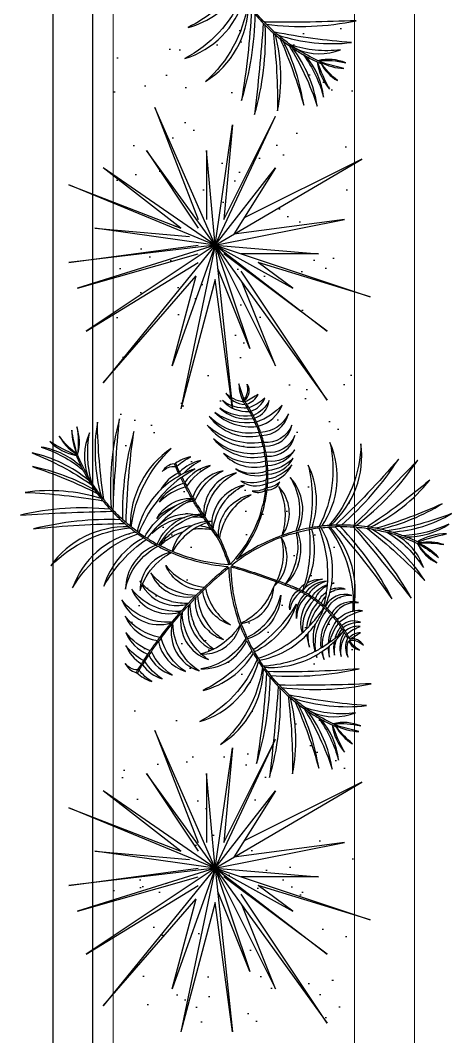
# Model space of a CAD drawing. Header units: millimetres. Extents: x 1227 to 9591, y 2506 to 9588.
# Drawn here: x 3469.6 to 3524.2, y 7274.9 to 7403.7 of the extents above; entities that cross this region are included whole.
import ezdxf

# ---------------------------------------------------------------- set-up
doc = ezdxf.new("R2010")
doc.units = ezdxf.units.MM
doc.layers.add('linee a vista', color=5, linetype='Continuous')
doc.layers.add('Plants', color=92, linetype='Continuous')
doc.layers.add('Pots', color=145, linetype='Continuous', lineweight=13)
doc.layers.add('Soil', color=7, linetype='Continuous', true_color=0xa1c4ab)

# ---------------------------------------------------------------- blocks, each defined once
blk = doc.blocks.new('17')
at = {"layer": 'Soil'}
h = blk.add_hatch(dxfattribs=at)
h.set_pattern_fill('AR-SAND', color=256, scale=1.2, angle=-90, style=0)
h.set_pattern_definition([(307.5, (3106.124, 13045.087), (58.7296, 1.92), [0, -46.3296, 0, -51.816, 0, -49.53]), (277.5, (3106.12, 13045.09), (86.019, -53.9428), [0, -24.9936, 0, -41.7576, 0, -16.002]), (237.5, (3106.124, 13082.577), (0.1725, -94.9191), [0, -15.24, 0, -54.864, 0, -71.628]), (227.5, (3106.12, 13082.58), (26.7515, -91.6268), [0, -7.62, 0, -35.9664, 0, -41.148])])
h.paths.add_polyline_path([(5118.12, 12885.09), (5118.12, 13045.09), (3106.12, 13045.09), (3106.12, 12885.09)])
at = {"layer": 'Plants'}
for p, q in [((3465.26, 12952.79), (3499.55, 13055.66)), ((3499.55, 13055.66), (3476.69, 12981.37)), ((3879.04, 12952.79), (3913.33, 13055.66)), ((3913.33, 13055.66), (3890.47, 12981.37)), ((3465.26, 12952.79), (3408.11, 13049.95)), ((3408.11, 13049.95), (3447.07, 12972.01)), ((3879.04, 12952.79), (3821.89, 13049.95)), ((3821.89, 13049.95), (3860.86, 12972.01)), ((3465.26, 12952.79), (3448.11, 13038.52)), ((3448.11, 13038.52), (3457.95, 12965.22)), ((3879.04, 12952.79), (3861.9, 13038.52)), ((3861.9, 13038.52), (3871.74, 12965.22)), ((3465.26, 12952.79), (3568.13, 13027.09)), ((3465.26, 12952.79), (3522.41, 13027.09)), ((3465.26, 12952.79), (3470.97, 13021.37)), ((3522.41, 13027.09), (3470.97, 12958.51)), ((3470.97, 13021.37), (3470.97, 12969.94)), ((3568.13, 13027.09), (3482.4, 12969.94)), ((3879.04, 12952.79), (3981.91, 13027.09)), ((3879.04, 12952.79), (3936.19, 13027.09)), ((3879.04, 12952.79), (3884.76, 13021.37)), ((3936.19, 13027.09), (3884.76, 12958.51)), ((3884.76, 13021.37), (3884.76, 12969.94)), ((3981.91, 13027.09), (3896.19, 12969.94)), ((3465.26, 12952.79), (3493.83, 13004.23)), ((3493.83, 13004.23), (3476.69, 12981.37)), ((3879.04, 12952.79), (3907.62, 13004.23)), ((3907.62, 13004.23), (3890.47, 12981.37)), ((3465.26, 12952.79), (3379.53, 12992.8)), ((3379.53, 12992.8), (3379.53, 12992.8)), ((3448.11, 12958.51), (3379.53, 12992.8)), ((3465.26, 12952.79), (3413.82, 12992.8)), ((3413.82, 12992.8), (3457.95, 12965.22)), ((3465.26, 12952.79), (3545.27, 12992.8)), ((3545.27, 12992.8), (3490.09, 12970.73)), ((3879.04, 12952.79), (3793.32, 12992.8)), ((3793.32, 12992.8), (3793.32, 12992.8)), ((3861.9, 12958.51), (3793.32, 12992.8)), ((3879.04, 12952.79), (3827.61, 12992.8)), ((3827.61, 12992.8), (3871.74, 12965.22)), ((3879.04, 12952.79), (3959.05, 12992.8)), ((3959.05, 12992.8), (3903.88, 12970.73)), ((3465.26, 12952.79), (3533.84, 12975.65)), ((3533.84, 12975.65), (3480.77, 12954.42)), ((3879.04, 12952.79), (3947.62, 12975.65)), ((3947.62, 12975.65), (3894.56, 12954.42)), ((3465.26, 12952.79), (3385.25, 12964.22)), ((3385.25, 12964.22), (3448.11, 12958.51)), ((3465.26, 12952.79), (3573.84, 12964.22)), ((3573.84, 12964.22), (3488.12, 12952.79)), ((3879.04, 12952.79), (3799.03, 12964.22)), ((3799.03, 12964.22), (3861.9, 12958.51)), ((3879.04, 12952.79), (3987.63, 12964.22)), ((3987.63, 12964.22), (3901.9, 12952.79)), ((3465.26, 12952.79), (3373.82, 12912.79)), ((3465.26, 12952.79), (3402.39, 12947.08)), ((3465.26, 12952.79), (3402.39, 12907.07)), ((3402.39, 12947.08), (3448.11, 12947.08)), ((3465.26, 12952.79), (3413.82, 12878.5)), ((3465.26, 12952.79), (3425.25, 12855.64)), ((3465.26, 12952.79), (3453.83, 12872.78)), ((3465.26, 12952.79), (3556.7, 12878.5)), ((3465.26, 12952.79), (3545.27, 12924.22)), ((3465.26, 12952.79), (3493.83, 12861.35)), ((3465.26, 12952.79), (3573.84, 12929.93)), ((3465.26, 12952.79), (3522.41, 12867.07)), ((3465.26, 12952.79), (3476.69, 12855.64)), ((3488.12, 12952.79), (3573.84, 12929.93)), ((3879.04, 12952.79), (3787.6, 12912.79)), ((3879.04, 12952.79), (3816.18, 12947.08)), ((3879.04, 12952.79), (3816.18, 12907.07)), ((3816.18, 12947.08), (3861.9, 12947.08)), ((3879.04, 12952.79), (3827.61, 12878.5)), ((3879.04, 12952.79), (3839.04, 12855.64)), ((3879.04, 12952.79), (3867.61, 12872.78)), ((3879.04, 12952.79), (3970.48, 12878.5)), ((3879.04, 12952.79), (3959.05, 12924.22)), ((3879.04, 12952.79), (3907.62, 12861.35)), ((3879.04, 12952.79), (3987.63, 12929.93)), ((3879.04, 12952.79), (3936.19, 12867.07)), ((3879.04, 12952.79), (3890.47, 12855.64)), ((3901.9, 12952.79), (3987.63, 12929.93)), ((3373.82, 12912.79), (3448.11, 12941.36)), ((3402.39, 12907.07), (3453.83, 12941.36)), ((3476.69, 12855.64), (3465.26, 12941.36)), ((3493.83, 12861.35), (3470.97, 12941.36)), ((3522.41, 12867.07), (3476.69, 12941.36)), ((3787.6, 12912.79), (3861.9, 12941.36)), ((3816.18, 12907.07), (3867.61, 12941.36)), ((3890.47, 12855.64), (3879.04, 12941.36)), ((3907.62, 12861.35), (3884.76, 12941.36)), ((3936.19, 12867.07), (3890.47, 12941.36)), ((3453.83, 12872.78), (3459.54, 12935.65)), ((3545.27, 12924.22), (3485.5, 12940.15)), ((3556.7, 12878.5), (3485.5, 12940.15)), ((3867.61, 12872.78), (3873.33, 12935.65)), ((3959.05, 12924.22), (3899.29, 12940.15)), ((3970.48, 12878.5), (3899.29, 12940.15)), ((3453.83, 12929.93), (3413.82, 12878.5)), ((3425.25, 12855.64), (3453.83, 12929.93)), ((3867.61, 12929.93), (3827.61, 12878.5)), ((3839.04, 12855.64), (3867.61, 12929.93))]:
    blk.add_line(p, q, dxfattribs=at)
for points in [[(3722.72, 12971.31, 0.008761), (3726.5, 12972.98, -0.228296), (3746.56, 12943.32, 0.30667), (3727.86, 12973.62, 0.016073), (3734.59, 12977.13, -0.111271), (3760.99, 12944.69, 0.196953), (3736.3, 12978.1, 0.010075), (3740.36, 12980.58, -0.174181), (3781.64, 12942.5, 0.2582), (3741.89, 12981.58, 0.009787), (3745.7, 12984.2, -0.175168), (3796.91, 12956.27, 0.249628), (3746.57, 12984.83, 0.007062), (3749.23, 12986.84, -0.026555), (3809.57, 12980.13, 0.070199), (3752.25, 12989.27, 0.016905), (3758.22, 12994.58, -0.011876), (3818.82, 12988.75, 0.083846), (3759.51, 12995.83, 0.015718), (3764.64, 13001.19, -0.031946), (3816.32, 13004.09, 0.11194), (3765.9, 13002.62, 0.008888), (3768.6, 13005.84, -0.036883), (3812.55, 13021.42, 0.081452), (3770.27, 13007.95, 0.009879), (3773.05, 13011.7, -0.057239), (3813.23, 13030.46, 0.118477), (3774.85, 13014.31, 0.017265), (3779.16, 13021.24, -0.090095), (3807.36, 13034.63, 0.156383), (3780.01, 13022.74, 0.018041), (3783.88, 13030.33, 0.144632), (3801.95, 13038.64, -0.03724), (3783.95, 13030.49, 0.005673), (3785.05, 13032.94, 0.137026), (3796.34, 13043.83, -0.07322), (3783.96, 13032.38, 0.11371), (3788.28, 13048.14, -0.016598), (3784.6, 13034.44, -0.007537), (3783.17, 13031.21, -0.091874), (3784.57, 13049.28, 0.164846), (3783.08, 13031.01, -0.034164), (3775.4, 13016.99, 0.198599), (3775.85, 13045.83, -0.116154), (3772.55, 13012.74, -0.022934), (3765.98, 13004.25, 0.108995), (3771.02, 13053.14, -0.031808), (3764.07, 13002.07, -0.015992), (3758.91, 12996.65, 0.083632), (3756.53, 13056.19, -0.011872), (3757.54, 12995.33, -0.018411), (3751.09, 12989.62, 0.071243), (3746.56, 13048.34, -0.026608), (3748.48, 12987.53, -0.007675), (3745.6, 12985.38, 0.145995), (3737.58, 13019.67, 0.012828), (3739.06, 13020.27, -0.011311), (3737.45, 13019.9, 0.016484), (3735.3, 13023.34, 0.048154), (3740.51, 13025.04, -0.044838), (3734.87, 13023.98, 0.018482), (3732.15, 13027.63, 0.057754), (3738.8, 13028.52, -0.061447), (3731.44, 13028.49, 0.017061), (3728.65, 13031.63, 0.101227), (3737.53, 13031.97, -0.102531), (3727.11, 13033.19, 0.029389), (3721.64, 13037.92, -0.003222), (3722.43, 13038.4, 0.225947), (3738.37, 13036.33, -0.181854), (3724.26, 13039.46, -0.008531), (3726.41, 13040.61, 0.247708), (3738.78, 13040.87, -0.143025), (3727.97, 13041.25, 0.219665), (3734.21, 13048.49, -0.099835), (3727.6, 13041.71, -0.21884), (3730.82, 13051.06, 0.315728), (3726.88, 13041.98, -0.001312), (3722.6, 13049.11, 0.181035), (3726, 13041.55, 0.00655), (3723.46, 13040.17, -0.089212), (3718.45, 13049.05, 0.223385), (3721.6, 13039.08, 0.00969), (3719.23, 13037.58, -0.181136), (3715.68, 13049.06, 0.289028), (3717.9, 13036.68, 0.007628), (3715.71, 13035.08, -0.125725), (3708.08, 13050.43, 0.079591), (3708.25, 13044.21, 0.023263), (3702.61, 13045.21, -0.036773), (3702.61, 13047.83, 0.041452), (3702.13, 13045.27, 0.223184), (3652.4, 13028.86, -0.007675), (3652.2, 13032.44, -0.026608), (3700.02, 13070.05, 0.071243), (3652.12, 13035.78, -0.018411), (3652.35, 13044.4, -0.011872), (3699.63, 13082.73, 0.083632), (3652.48, 13046.29, -0.015992), (3653.32, 13053.73, -0.031808), (3687.99, 13091.87, 0.108995), (3653.77, 13056.6, -0.022934), (3656.05, 13067.09, -0.116154), (3679.28, 13090.87, 0.198599), (3657.47, 13072, -0.034164), (3663.28, 13086.9, 0.164846), (3676.32, 13099.77, -0.091874), (3663.37, 13087.09, -0.005552), (3664.51, 13089.43, -0.016458), (3672.57, 13100.96, 0.11371), (3663.28, 13087.52, -0.07322), (3664.1, 13104.36, 0.137372), (3663.01, 13088.67, 0.003388), (3662.32, 13087.23, -0.03724), (3657, 13106.26, 0.144632), (3662.25, 13087.07, 0.018041), (3658.91, 13079.23, 0.156383), (3650.45, 13107.82, -0.090095), (3658.31, 13077.61, 0.017265), (3655.77, 13069.86, 0.118477), (3643.48, 13109.65, -0.057239), (3654.93, 13066.8, 0.009879), (3653.84, 13062.26, 0.081452), (3636.99, 13103.31, -0.036883), (3653.29, 13059.62, 0.008888), (3652.56, 13055.49, 0.11194), (3621.29, 13095.07, -0.031946), (3652.28, 13053.6, 0.015718), (3651.47, 13046.22, 0.083846), (3607.93, 13087.13, -0.011876), (3651.34, 13044.44, 0.016905), (3651.11, 13036.45, 0.070199), (3607.27, 13074.5, -0.026555), (3651.19, 13032.58, 0.007062), (3651.36, 13029.25, 0.249628), (3597.12, 13049.47, -0.175168), (3651.43, 13028.17, 0.009787), (3651.87, 13023.57, 0.2582), (3596.39, 13028.91, -0.174181), (3652.09, 13021.76, 0.010075), (3652.8, 13017.05, 0.196953), (3611.34, 13014.5, -0.111271), (3653.15, 13015.12, 0.016073), (3654.79, 13007.71, 0.30667), (3619.56, 13002.57, -0.228296), (3655.17, 13006.26, 0.008761), (3656.32, 13002.28, 0.022939)], [(3294.22, 12967.18, -0.111271), (3320.61, 12934.75, 0.196953), (3295.93, 12968.16, 0.010075)], [(3299.99, 12970.64, -0.174181), (3341.26, 12932.56, 0.2582), (3301.52, 12971.64, 0.009787)], [(3305.32, 12974.26, -0.175168), (3356.54, 12946.32, 0.249628), (3306.19, 12974.89, 0.007062)], [(3308.86, 12976.9, -0.026555), (3369.2, 12970.19, 0.070199), (3311.88, 12979.33, 0.016905), (3317.85, 12984.64, -0.011876), (3378.45, 12978.81, 0.083846), (3319.13, 12985.88, 0.015718), (3324.27, 12991.25, -0.031946), (3375.95, 12994.15, 0.11194), (3325.53, 12992.68, 0.008888), (3328.23, 12995.89, -0.036883), (3372.17, 13011.48, 0.081452), (3329.9, 12998.01, 0.009879), (3332.68, 13001.76, -0.057239), (3372.86, 13020.52, 0.118477), (3334.48, 13004.37, 0.017265), (3338.79, 13011.3, -0.090095), (3366.99, 13024.69, 0.156383), (3339.63, 13012.8, 0.018041), (3343.5, 13020.39, 0.144632), (3361.58, 13028.7, -0.03724), (3343.58, 13020.55, 0.005673), (3344.68, 13023, 0.137026), (3355.96, 13033.89, -0.07322), (3343.58, 13022.44, 0.11371), (3347.91, 13038.2, -0.016598), (3344.22, 13024.5, -0.007537), (3342.8, 13021.27, -0.091874), (3344.19, 13039.34, 0.164846), (3342.71, 13021.07, -0.034164), (3335.03, 13007.05, 0.198599), (3335.47, 13035.89, -0.116154), (3332.18, 13002.8, -0.022934), (3325.6, 12994.31, 0.108995), (3330.64, 13043.2, -0.031808), (3323.7, 12992.13, -0.015992), (3318.53, 12986.71, 0.083632), (3316.15, 13046.25, -0.011872), (3317.17, 12985.39, -0.018411), (3310.71, 12979.67, 0.071243)], [(3663.01, 13088.67, 0.010189), (3663.28, 13087.52, -0.07322)], [(3662.32, 13087.23, 0.000378), (3662.25, 13087.07, 0.34205)], [(3663.37, 13087.09, 0.000462), (3663.28, 13086.9, -0.017284)], [(3658.91, 13079.23, 0.003648), (3658.31, 13077.61, 0.34205)], [(3655.77, 13069.86, 0.006714), (3654.93, 13066.8, 0.34205)], [(3657.47, 13072, 0.010919), (3656.05, 13067.09, -0.017284)], [(3653.84, 13062.26, 0.005709), (3653.29, 13059.62, 0.34205)], [(3652.56, 13055.49, 0.004036), (3652.28, 13053.6, 0.34205)], [(3653.77, 13056.6, 0.006188), (3653.32, 13053.73, -0.017284)], [(3651.47, 13046.22, 0.003791), (3651.34, 13044.44, 0.34205)], [(3652.48, 13046.29, 0.004048), (3652.35, 13044.4, -0.017284)], [(3702.7, 13044.32, 0.001867), (3702.06, 13044.32, 0.175567)], [(3702.13, 13045.27, -0.001977), (3702.61, 13045.21, 0.0174)], [(3708.25, 13044.21, -0.001729), (3708.67, 13044.12, 0.001174), (3708.27, 13044.14, 0.175567)], [(3651.11, 13036.45, 0.008209), (3651.19, 13032.58, 0.34205)], [(3652.12, 13035.78, 0.007125), (3652.2, 13032.44, -0.017284)], [(3719.97, 13036.86, 0.005519), (3718.66, 13035.98)], [(3721.64, 13037.92, 0.002558), (3721.14, 13038.3, -0.001751), (3721.55, 13037.87)], [(3724.26, 13039.46, 0.007421), (3722.43, 13038.4)], [(3651.36, 13029.25, 0.002276), (3651.43, 13028.17, 0.34205)], [(3652.4, 13028.86, 0.001743), (3652.46, 13028.04, -0.017284)], [(3711.92, 13030.74, 0.006328), (3710.57, 13029.53)], [(3716.65, 13034.56, 0.0086), (3714.7, 13033.06)], [(3725.03, 13033.97, -0.007156), (3726.59, 13032.07)], [(3728.65, 13031.63, 0.00889), (3727.11, 13033.19, -0.001751)], [(3728.99, 13028.89, -0.004325), (3729.84, 13027.68)], [(3732.15, 13027.63, 0.004534), (3731.44, 13028.49, -0.001751)], [(3783.08, 13031.01, 0.000462), (3783.17, 13031.21, 0.296259)], [(3783.95, 13030.49, -0.000378), (3783.88, 13030.33, 0.086941)], [(3783.96, 13032.38, 0.002523), (3784.6, 13034.44, -0.11371)], [(3785.05, 13032.94, -0.010528), (3783.96, 13032.38, 0.07322)], [(3342.71, 13021.07, 0.000462), (3342.8, 13021.27, 0.296259)], [(3343.58, 13022.44, 0.002523), (3344.22, 13024.5, -0.11371)], [(3344.68, 13023, -0.010528), (3343.58, 13022.44, 0.07322)], [(3651.87, 13023.57, 0.003859), (3652.09, 13021.76, 0.34205)], [(3652.94, 13023.11, 0.003104), (3653.12, 13021.67, -0.017284)], [(3691.3, 13027.19, 0.002128), (3690.6, 13027.25, 0.15929)], [(3698.04, 13026.3, 0.007874), (3695.46, 13026.71, 0.15929)], [(3703.94, 13022.51, 0.007554), (3702.6, 13020.82)], [(3706.16, 13025.07, 0.002294), (3705.72, 13024.58, 0.007554)], [(3707.7, 13026.72, 0.007913), (3706.16, 13025.07, 0.002294)], [(3710.2, 13023.22, 0.019311), (3706.16, 13025.07, 0.255482)], [(3716.99, 13019.17, 0.034379), (3710.2, 13023.22, 0.010152), (3706.98, 13024.22, -0.043508)], [(3732.36, 13023.84, -0.003128), (3732.92, 13022.92)], [(3735.3, 13023.34, 0.003123), (3734.87, 13023.98, -0.001751)], [(3780.01, 13022.74, -0.003648), (3779.16, 13021.24, 0.086941)], [(3343.58, 13020.55, -0.000378), (3343.5, 13020.39, 0.086941)], [(3652.8, 13017.05, 0.004157), (3653.15, 13015.12, 0.34205)], [(3653.88, 13016.74, 0.003647), (3654.18, 13015.06, -0.017284)], [(3654.18, 13015.06, -0.096704), (3690.51, 13012.1, 0.065237), (3693.8, 13008.52, 0.000419), (3693.75, 13008.41), (3693.74, 13008.38, 0.001663), (3692.59, 13005.55, 0.085344)], [(3677.38, 13007.89, 0.174599), (3655.86, 13007.59, -0.016348), (3654.18, 13015.06, -0.096704)], [(3739.63, 12981.32, 0.115228), (3719.91, 13013.54, -0.165702), (3702.6, 13020.82, 0.010075), (3700.88, 13018.51, 0.223516), (3722.23, 13010.71, -0.274752), (3722.37, 13010.55, -0.277747), (3699.5, 13016.5, 0.010686), (3697.87, 13013.92, 0.235094), (3713.26, 13006.77, -0.227839), (3696.92, 13012.3, 0.007496), (3695.89, 13010.42), (3695.85, 13010.35, 0.002637), (3695.51, 13009.68, 0.198541), (3707.41, 13002.26, -0.273693), (3694.55, 13007.7, 0.001461), (3693.54, 13005.22, -0.133271)], [(3700.88, 13018.51, 0.008533), (3699.5, 13016.5)], [(3718.23, 13015.19, -0.007097), (3719.91, 13013.54)], [(3723.91, 13013.53, 0.006456), (3722.82, 13014.54, 0.010152)], [(3734.89, 13019.46, -0.00192), (3735.2, 13018.88)], [(3737.58, 13019.67, 0.001072), (3737.45, 13019.9, -0.001751)], [(3772.55, 13012.74, 0.010919), (3775.4, 13016.99, 0.296259)], [(3339.63, 13012.8, -0.003648), (3338.79, 13011.3, 0.086941)], [(3654.79, 13007.71, 0.003177), (3655.17, 13006.26, 0.34205)], [(3677.38, 13007.89, -0.126631), (3690.6, 12999.16, 0.13356), (3670.5, 13007.24, 0.223815)], [(3689.48, 13013.74, -0.018916), (3693.21, 13011.93, 0.004427)], [(3694.19, 13010.99, 0.010093), (3690.51, 13012.1, 0.111381)], [(3694.78, 13010.47, 0.007542), (3693.8, 13008.52)], [(3695.51, 13009.68, 0.006612), (3694.67, 13007.99, 0.000167), (3694.55, 13007.7)], [(3695.01, 13010.91, -0.004103), (3695.78, 13010.45, 0.002389), (3694.92, 13010.75, 0.111381)], [(3697.87, 13013.92, 0.006543), (3696.92, 13012.3)], [(3770.27, 13007.95, -0.005709), (3768.6, 13005.84, 0.086941)], [(3774.85, 13014.31, -0.006714), (3773.05, 13011.7, 0.086941)], [(3332.18, 13002.8, 0.010919), (3335.03, 13007.05, 0.296259)], [(3334.48, 13004.37, -0.006714), (3332.68, 13001.76, 0.086941)], [(3638.86, 12985.15, 0.032904), (3627.71, 12987.17, 0.317856), (3622.51, 12995.67, -0.182485), (3626.32, 12987.31, 0.008732), (3623.31, 12987.55, 0.237757), (3611.18, 13003.52, -0.181755), (3620.71, 12987.67, 0.009722), (3617.36, 12987.71, 0.260759), (3606.73, 13004.58, -0.17378), (3615.02, 12987.66, 0.010192), (3611.52, 12987.47, 0.252617), (3601.18, 13005.63, -0.260535), (3608.71, 12987.21, 0.009886), (3605.33, 12986.78, 0.378858), (3591.65, 13005.57, -0.346761), (3602.81, 12986.37, 0.012354), (3598.64, 12985.51, 0.373521), (3584.8, 13003.67, -0.326048), (3596.27, 12984.93, 0.014119), (3591.59, 12983.57, 0.339397), (3577.34, 13001.36, -0.281611), (3589.57, 12982.89, 0.012773), (3585.45, 12981.33, 0.238874), (3571.46, 12997.19, -0.126845), (3582.7, 12980.15, 0.008463), (3580.06, 12978.91, 0.290901), (3568.46, 12988.5, -0.182356), (3578.36, 12978.06, 0.009727), (3575.41, 12976.46, 0.225145), (3566.86, 12985.63, -0.089929), (3573.21, 12975.16, 0.008098), (3570.85, 12973.67, 0.181535), (3564.38, 12981.35, -0.001325), (3569.35, 12972.67, 0.002449), (3568.66, 12972.19, 0.34205)], [(3652.77, 13000.11, 0.294809), (3625.6, 12994.87, -0.150745), (3650.79, 12998.69, 0.100395)], [(3655.86, 13007.59, 0.002616), (3656.18, 13006.41, -0.017284)], [(3657.23, 13002.76, -0.008097), (3656.18, 13006.41, -0.087635), (3670.5, 13007.24)], [(3656.32, 13002.28, 0.011195), (3657.99, 12997.26, 0.34205)], [(3657.23, 13002.76, 0.01382), (3659.29, 12996.63, -0.017284)], [(3693.54, 13005.22, 0.003303), (3691.31, 12999.6), (3691.25, 12999.44, 0.003031), (3689.28, 12994.25)], [(3692.59, 13005.55, 0.003276), (3690.37, 12999.96), (3690.31, 12999.8, 0.000136), (3690.22, 12999.57)], [(3713.02, 12991.61, -0.180095), (3726.76, 12974.22, 0.017102), (3733.88, 12977.89, 0.111381), (3703.62, 13006.8, -0.201249), (3735.37, 12978.73, 0.010644), (3739.63, 12981.32, 0.115228)], [(3764.07, 13002.07, 0.006188), (3765.98, 13004.25, 0.296259)], [(3765.9, 13002.62, -0.004036), (3764.64, 13001.19, 0.086941)], [(3323.7, 12992.13, 0.006188), (3325.6, 12994.31, 0.296259)], [(3329.9, 12998.01, -0.005709), (3328.23, 12995.89, 0.086941)], [(3658.1, 12996.93, 0.07228), (3674.1, 12966.96, 0.116598), (3638.86, 12985.15, 0.34205)], [(3650.79, 12998.69, -0.043602), (3658.1, 12996.93)], [(3657.99, 12997.26, 0.058472), (3652.77, 13000.11, -0.195633)], [(3657.99, 12997.26, 0.000734), (3658.1, 12996.93, 0.34205)], [(3659.3, 12996.59, -0.198813), (3691.97, 12991.55, 0.3682), (3659.29, 12996.63, 0.3682)], [(3659.29, 12996.63, 0.000079), (3659.3, 12996.59, -0.017284)], [(3659.3, 12996.59, 0.081515), (3677.98, 12963.58, -0.017284), (3687.99, 12993.69)], [(3717.31, 12985.53, 0.137722), (3697.72, 12996.2, -0.127824), (3713.02, 12991.61)], [(3757.54, 12995.33, 0.004048), (3758.91, 12996.65, 0.296259)], [(3759.51, 12995.83, -0.003791), (3758.22, 12994.58, 0.086941)], [(3325.53, 12992.68, -0.004036), (3324.27, 12991.25, 0.086941)], [(3611.52, 12987.47, 0.008187), (3608.71, 12987.21, 0.34205)], [(3617.36, 12987.71, 0.006784), (3615.02, 12987.66, 0.34205)], [(3623.31, 12987.55, 0.007551), (3620.71, 12987.67, 0.34205)], [(3688.9, 12993.25, 0.017381), (3678.87, 12963.03, 0.096116), (3722.51, 12972.31, 0.296259)], [(3716.51, 12969.96, 0.361519), (3692.1, 12991.6), (3692.3, 12991.38, -0.193822), (3716.44, 12969.94)], [(3748.48, 12987.53, 0.007125), (3751.09, 12989.62, 0.296259)], [(3752.25, 12989.27, -0.008209), (3749.23, 12986.84, 0.086941)], [(3317.17, 12985.39, 0.004048), (3318.53, 12986.71, 0.296259)], [(3319.13, 12985.88, -0.003791), (3317.85, 12984.64, 0.086941)], [(3568.34, 12972.09, 0.196497), (3557.51, 12974.04, -0.339351), (3568.63, 12972.22, -0.001093), (3568.66, 12972.19), (3557.32, 12968.49, 0.109533), (3569.31, 12971.41, -0.000646), (3569.49, 12971.54, -0.146881), (3563.53, 12959.74, 0.249702), (3571, 12972.56, -0.008474), (3573.43, 12974.12, -0.182999), (3568.48, 12957.53, 0.227209), (3575.61, 12975.4, -0.010091), (3578.62, 12977.06, -0.182927), (3573.5, 12955.87, 0.229826), (3580.29, 12977.9, -0.008605), (3582.94, 12979.16, -0.199295), (3576.35, 12952.54, 0.221467), (3585.64, 12980.32, -0.01266), (3589.66, 12981.85, -0.241086), (3578.97, 12948.74, 0.288134), (3591.7, 12982.54, -0.014047), (3596.29, 12983.89, -0.231299), (3584.77, 12947.48, 0.289254), (3598.7, 12984.49, -0.012414), (3602.84, 12985.35, -0.248707), (3593.79, 12951.65, 0.280333), (3605.38, 12985.77, -0.010048), (3608.78, 12986.21, -0.231558), (3603.57, 12958.17, 0.285972), (3611.67, 12986.47, -0.010639), (3615.29, 12986.66, -0.236286), (3613.79, 12966.42, 0.228942), (3617.53, 12986.71, -0.010354), (3621.05, 12986.65, -0.199826), (3621.88, 12969.87, 0.275871), (3623.65, 12986.52, -0.008857), (3626.66, 12986.27, -0.154321), (3628.6, 12977.3, 0.258261), (3628.04, 12986.11, -0.030774), (3638.35, 12984.24, 0.073569)], [(3585.45, 12981.33, 0.008676), (3582.7, 12980.15, 0.34205)], [(3591.59, 12983.57, 0.006196), (3589.57, 12982.89, 0.34205)], [(3591.7, 12982.54, 0.006309), (3589.66, 12981.85, 0.358744)], [(3598.64, 12985.51, 0.00709), (3596.27, 12984.93, 0.34205)], [(3598.7, 12984.49, 0.007289), (3596.29, 12983.89, 0.358744)], [(3605.33, 12986.78, 0.007389), (3602.81, 12986.37, 0.34205)], [(3605.38, 12985.77, 0.007547), (3602.84, 12985.35, 0.358744)], [(3611.67, 12986.47, 0.008521), (3608.78, 12986.21, 0.358744)], [(3617.53, 12986.71, 0.006573), (3615.29, 12986.66, 0.358744)], [(3623.65, 12986.52, 0.007642), (3621.05, 12986.65, 0.358744)], [(3627.71, 12987.17, 0.004064), (3626.32, 12987.31, 0.34205)], [(3628.04, 12986.11, 0.004076), (3626.66, 12986.27, 0.358744)], [(3649.21, 12948.1, 0.01255), (3660.27, 12955.88), (3660.37, 12955.94, -0.023023), (3677.26, 12962.72, 0.13279), (3638.35, 12984.24, 0.358744)], [(3725.75, 12973.75, 0.088511), (3717.31, 12985.53, -0.078713)], [(3739.63, 12981.32, 0.003104), (3740.85, 12982.1, 0.296259)], [(3741.89, 12981.58, -0.003859), (3740.36, 12980.58, 0.086941)], [(3744.94, 12984.9, 0.001743), (3745.6, 12985.38, 0.296259)], [(3746.57, 12984.83, -0.002276), (3745.7, 12984.2, 0.086941)], [(3575.41, 12976.46, 0.007423), (3573.21, 12975.16, 0.34205)], [(3575.61, 12975.4, 0.007412), (3573.43, 12974.12, 0.358744)], [(3580.06, 12978.91, 0.005521), (3578.36, 12978.06, 0.34205)], [(3580.29, 12977.9, 0.005504), (3578.62, 12977.06, 0.358744)], [(3585.64, 12980.32, 0.008601), (3582.94, 12979.16, 0.358744)], [(3633.77, 12971.78, -0.036015), (3630.99, 12976.52, 0.068238), (3633.37, 12969.64, 0.047136)], [(3725.75, 12973.75, 0.002388), (3726.76, 12974.22, 0.296259)], [(3733.88, 12977.89, 0.003647), (3735.37, 12978.73, 0.296259)], [(3736.3, 12978.1, -0.004157), (3734.59, 12977.13, 0.086941)], [(3569.31, 12971.41, 0.027335), (3568.66, 12972.19, -0.217634)], [(3570.85, 12973.67, 0.00522), (3569.35, 12972.67, 0.34205)], [(3571, 12972.56, 0.005357), (3569.49, 12971.54, 0.358744)], [(3632.83, 12961.12, -0.091), (3624.61, 12972.18, 0.163378), (3633.1, 12957.39, 0.047115)], [(3659.11, 12955.02, -0.301093), (3633.37, 12969.64, 0.247818)], [(3633.77, 12971.78, 0.209929), (3659.86, 12955.58, 0.247818)], [(3722.72, 12971.31, -0.094945), (3679.24, 12962.03, 0.041167), (3709.93, 12930.08, 0.086941)], [(3708.45, 12928.68, -0.239912), (3693.7, 12897.33, 0.377655), (3709.07, 12929.25, 0.00101), (3709.2, 12929.38, 0.007709), (3715.54, 12923.95, -0.252386), (3700.89, 12890.8, 0.386946), (3716.01, 12923.56, 0.011413), (3725.71, 12915.92, -0.181744), (3711.65, 12893.02, 0.267567), (3727.8, 12914.36, 0.007749), (3734.63, 12909.49, -0.133418), (3722.59, 12893.5, 0.197101), (3736.92, 12907.93, 0.004676), (3741.14, 12905.14, -0.102074), (3731.11, 12893.41, 0.152625), (3743.31, 12903.74, 0.004284), (3747.25, 12901.29, -0.251353), (3742.96, 12893.03, 0.229983), (3749.06, 12900.19, -0.014727), (3749.18, 12900.71, 0.108264), (3755, 12910.6, -0.073333), (3747.63, 12902.24, -0.003954), (3744.01, 12904.49, 0.152286), (3753.25, 12917.5, -0.108204), (3741.63, 12906.02, -0.004457), (3737.62, 12908.67, 0.196503), (3750.75, 12924.13, -0.139054), (3735.06, 12910.42, -0.007436), (3728.53, 12915.07, 0.266584), (3748.34, 12932.95, -0.185699), (3726.15, 12916.85, -0.010962), (3716.87, 12924.16, 0.384218), (3747.99, 12942.04, -0.251822), (3716.27, 12924.66, -0.007733), (3709.93, 12930.08, 0.00108), (3710.07, 12930.22, 0.37654), (3740.49, 12948.24, -0.039649), (3736.8, 12943.44, 0.290155), (3723.33, 12967.19, 0.022939)], [(3717.47, 12969.24, -0.043602), (3723.52, 12964.76, 0.294809)], [(3723.33, 12967.19, 0.058472), (3717.8, 12969.36, 0.359478)], [(3722.51, 12972.31, 0.007571), (3725.75, 12973.75, 0.088511)], [(3727.86, 12973.62, -0.003177), (3726.5, 12972.98, 0.086941)], [(3634.86, 12949.03, -0.173161), (3616.43, 12966.92, 0.285814), (3635.82, 12946.27, 0.031249)], [(3632.83, 12961.12, 0.155297), (3653.76, 12951.2, 0.249828)], [(3649.56, 12947.12, 0.012738), (3660.83, 12955.04, -0.023021), (3677.64, 12961.79, -0.095948), (3666.08, 12918.78)], [(3667.07, 12918.52, 0.094428), (3678.61, 12961.21, 0.040866), (3709.2, 12929.38)], [(3693.12, 12946.27, 0.200478), (3717.43, 12962.87, -0.295535), (3694.78, 12944.53)], [(3723.52, 12964.76, -0.096277), (3733.56, 12951.68, -0.142028), (3716.78, 12938.62, 0.058444)], [(3638.17, 12941.11, -0.003274), (3635.13, 12939.32, -0.185699), (3615, 12957.93, 0.266584), (3632.56, 12937.84, -0.007436), (3625.52, 12933.99, -0.139054), (3611.57, 12949.46, 0.196503), (3622.77, 12932.56, -0.003728), (3619.18, 12930.75, -0.030052), (3613.82, 12939.16, 0.034089), (3616.75, 12931.89, -0.093143), (3608.3, 12943.17, 0.152286), (3615.93, 12929.16, -0.003954), (3612.08, 12927.36, -0.073333), (3605.75, 12936.53, 0.103416), (3610.05, 12926.44, -0.675485), (3610.41, 12925.49, 0.229983), (3615.62, 12917.66, -0.251353), (3612.34, 12926.37, 0.004284), (3616.54, 12928.34, 0.154749), (3627.62, 12916.52, 0.140718), (3655.33, 12900.97, -0.010568), (3652.33, 12897.04, -0.175567), (3600.25, 12923.62, 0.25167), (3651.81, 12896.4, -0.007675), (3649.51, 12893.65, -0.026608), (3588.89, 12898.76, 0.071243), (3647.29, 12891.15, -0.018411), (3641.25, 12885, -0.011872), (3580.53, 12889.22, 0.083632), (3639.86, 12883.71, -0.015992), (3634.17, 12878.84, -0.031808), (3582.81, 12874.59, 0.108995), (3631.89, 12877.05, -0.022934), (3623.07, 12870.93, -0.116154), (3589.85, 12869.38, 0.198599), (3618.68, 12868.31, -0.034164), (3604.27, 12861.38, 0.164846), (3585.95, 12860.86, -0.091874), (3604.07, 12861.3, -0.004117), (3602.27, 12860.6, -0.016919), (3588.13, 12857.58, 0.11371), (3604.1, 12861.06, -0.07322), (3592, 12849.31, 0.136761), (3603.46, 12859.98, 0.00291), (3604.74, 12860.48, -0.03724), (3595.66, 12842.93, 0.144632), (3604.91, 12860.55, 0.018041), (3612.69, 12864.01, 0.156383), (3599.38, 12837.32, -0.090095), (3614.24, 12864.78, 0.017265), (3621.38, 12868.72, 0.118477), (3603.23, 12831.24, -0.057239), (3624.08, 12870.38, 0.009879), (3627.97, 12872.95, 0.081452), (3612.3, 12831.45, -0.036883), (3630.17, 12874.51, 0.008888), (3633.53, 12877.04, 0.11194), (3629.4, 12826.76, -0.031946), (3635.02, 12878.22, 0.015718), (3640.65, 12883.07, 0.083846), (3644.59, 12823.46, -0.011876), (3641.96, 12884.29, 0.016905), (3647.57, 12889.97, 0.070199), (3653.69, 12832.25, -0.026555), (3650.16, 12892.86, 0.007062), (3652.31, 12895.41, 0.249628), (3678.18, 12843.63, -0.175168), (3652.98, 12896.25, 0.009787), (3655.8, 12899.91, 0.2582), (3692.73, 12858.16, -0.174181), (3656.88, 12901.38, 0.010075), (3659.57, 12905.31, 0.196953), (3691.63, 12878.9, -0.111271), (3660.63, 12906.96, 0.016073), (3664.48, 12913.5, 0.30667), (3693.76, 12893.23, -0.228296), (3665.2, 12914.83, 0.008761), (3667.07, 12918.52, 0.022939)], [(3653.06, 12950.71, -0.204558), (3633.1, 12957.39, 0.249828)], [(3721.26, 12948.2, 0.109806), (3727.18, 12958.21, -0.050161), (3722.4, 12952.25, 0.069557)], [(3634.86, 12949.03, 0.075374), (3645.87, 12945.9, 0.251822)], [(3668.6, 12924.32, -0.363818), (3648.55, 12950.24, 0.196473), (3668.66, 12924.46, 0.196473)], [(3698.32, 12940.95, 0.179749), (3722.4, 12952.25, -0.347789)], [(3721.26, 12948.2, -0.229229), (3699.47, 12939.82)], [(3714.55, 12935.36, 0.246361), (3733.84, 12951.1, -0.048035), (3736.7, 12943.32, -0.195329), (3710.77, 12930.92, 0.032147)], [(3733.56, 12951.68, -0.003736), (3733.84, 12951.1, 0.294809)], [(3638.66, 12940.23, -0.003436), (3635.46, 12938.34, 0.029333), (3636.04, 12933.9, 0.094066), (3659.84, 12907.6, 0.016631), (3663.78, 12914.32, -0.1786)], [(3645.22, 12945.48, -0.088667), (3635.82, 12946.27, 0.251822)], [(3653.14, 12924.65, -0.129352), (3644.22, 12943.39, 0.431375), (3644.12, 12943.33, 0.119795), (3647.68, 12928.92)], [(3694.32, 12943.57, -0.290683), (3677.97, 12919.93, 0.200061), (3692.46, 12945.5, 0.204545)], [(3691.26, 12919.05, 0.148044), (3697.59, 12940.26, 0.236606)], [(3736.7, 12943.32, -0.001903), (3736.78, 12943.01, 0.004287), (3736.8, 12943.44, 0.359478)], [(3619.79, 12929.92, 0.140523), (3656.18, 12902.15, 0.010124), (3658.86, 12906.07, -0.138829), (3637.93, 12927.34, 0.106077), (3646.71, 12913.94, -0.267567), (3633.2, 12937.04, -0.007749), (3625.84, 12933.02, 0.133418), (3635.9, 12915.71, -0.197101), (3623.39, 12931.74, -0.003808), (3619.71, 12929.88)], [(3622.77, 12932.56, 0.002878), (3625.52, 12933.99)], [(3632.56, 12937.84, 0.000772), (3633.28, 12938.25), (3633.38, 12938.31)], [(3636.04, 12933.9, -0.014945), (3633.23, 12938.84, 0.056899), (3637.93, 12927.34, 0.197286)], [(3644.35, 12939.62, 0.062421), (3643.74, 12932.98, -0.163076)], [(3651.63, 12937.05, 0.160202), (3657.99, 12921.88, 0.366572)], [(3698.83, 12939.04, -0.183268), (3695.1, 12920.4, 0.232701)], [(3701.82, 12923.77, 0.075449), (3702.84, 12935.18, 0.232803)], [(3703.53, 12935.92, 0.089256), (3716.78, 12938.62, 0.239259)], [(3704.45, 12925.5, 0.085229), (3703.54, 12934.52, 0.351414)], [(3704.2, 12935.28, 0.097476), (3714.55, 12935.36, 0.362473)], [(3627.62, 12916.52, -0.082287), (3616.75, 12931.89, 0.030096)], [(3619.18, 12930.75, 0.003081), (3619.79, 12929.92, 0.176085)], [(3646.54, 12929.99, 0.144874), (3656.73, 12910.86, -0.254884), (3643.74, 12932.98, -0.048866)], [(3646.54, 12929.99, -0.017782), (3646.1, 12932.67)], [(3663.78, 12914.32, -0.1786), (3647.68, 12928.92, -0.008554)], [(3661.26, 12920.37, -0.086364), (3655.46, 12931.76)], [(3708.37, 12930.11, -0.009368), (3708.45, 12928.68, 0.377655)], [(3709.07, 12929.25, 0.003168), (3708.98, 12929.58, 0.391787)], [(3709.69, 12930.29, 0.003602), (3710.07, 12930.22, -0.039649)], [(3653.1, 12924.7, 0.090284), (3664.36, 12915.4, 0.008097), (3666.08, 12918.78, -0.027842)], [(3661.22, 12920.43, 0.035297), (3664.65, 12916.46, -0.366572), (3664.61, 12916.39, -0.08219), (3657.99, 12921.88, -0.031169)], [(3669.27, 12923.32, 0.058472), (3671.15, 12917.68, -0.020925)], [(3673.56, 12917.37, -0.043602), (3669.41, 12923.64, 0.369533)], [(3671.15, 12917.68, 0.237435), (3689.16, 12903.49, -0.008495), (3688.15, 12902.68, 0.01585), (3689.69, 12903.39, 0.048298), (3694.59, 12902.98, -0.020925), (3691.19, 12904.2, 0.248521), (3704.45, 12925.5, 0.02818)], [(3701.82, 12923.77, -0.14981), (3690.36, 12904.54, -0.124183), (3673.56, 12917.37, 0.098921)], [(3691.26, 12919.05, -0.081837), (3682.83, 12909.95, 0.153952), (3695.1, 12920.4, 0.041473)], [(3715.54, 12923.95, 0.000569), (3716.01, 12923.56)], [(3716.27, 12924.66, 0.00072), (3716.87, 12924.16, 0.086941)], [(3664.36, 12915.4, -0.002616), (3663.78, 12914.32)], [(3664.48, 12913.5, 0.003177), (3665.2, 12914.83, 0.040866)], [(3725.71, 12915.92, 0.002406), (3727.8, 12914.36)], [(3726.15, 12916.85, 0.002758), (3728.53, 12915.07, 0.086941)], [(3659.84, 12907.6, -0.003885), (3658.86, 12906.07)], [(3659.57, 12905.31, 0.004157), (3660.63, 12906.96, 0.040866)], [(3734.63, 12909.49, 0.002559), (3736.92, 12907.93)], [(3735.06, 12910.42, 0.002878), (3737.62, 12908.67, 0.086941)], [(3656.18, 12902.15, -0.003104), (3655.33, 12900.97)], [(3655.8, 12899.91, 0.003859), (3656.88, 12901.38, 0.040866)], [(3689.16, 12903.49, 0.005309), (3689.69, 12903.39, -0.020925)], [(3691.19, 12904.2, -0.005146), (3690.36, 12904.54, 0.369533)], [(3741.14, 12905.14, 0.00239), (3743.31, 12903.74)], [(3741.63, 12906.02, 0.002622), (3744.01, 12904.49, 0.086941)], [(3747.25, 12901.29, 0.001961), (3749.06, 12900.19)], [(3747.63, 12902.24, 0.00206), (3749.53, 12901.09, 0.086941)], [(3649.51, 12893.65, -0.007125), (3647.29, 12891.15)], [(3652.33, 12897.04, -0.001743), (3651.81, 12896.4)], [(3652.31, 12895.41, 0.002276), (3652.98, 12896.25, 0.040866)], [(3647.57, 12889.97, 0.008209), (3650.16, 12892.86, 0.040866)], [(3641.25, 12885, -0.004048), (3639.86, 12883.71)], [(3640.65, 12883.07, 0.003791), (3641.96, 12884.29, 0.040866)], [(3627.97, 12872.95, 0.005709), (3630.17, 12874.51, 0.040866)], [(3634.17, 12878.84, -0.006188), (3631.89, 12877.05)], [(3633.53, 12877.04, 0.004036), (3635.02, 12878.22, 0.040866)], [(3623.07, 12870.93, -0.010919), (3618.68, 12868.31)], [(3621.38, 12868.72, 0.006714), (3624.08, 12870.38, 0.040866)], [(3604.27, 12861.38, -0.000462), (3604.07, 12861.3)], [(3604.74, 12860.48, 0.000378), (3604.91, 12860.55, 0.040866)], [(3612.69, 12864.01, 0.003648), (3614.24, 12864.78, 0.040866)]]:
    blk.add_lwpolyline(points, format="xyb", dxfattribs=at)
for points in [[(3689.91, 13030.07, 0.16797), (3652.94, 13023.11, -0.010568), (3652.46, 13028.04, -0.155772), (3702.06, 13044.32, 0.275998), (3709.73, 13030.12, 0.014133), (3706.81, 13027.25, -0.324541), (3697.86, 13043.31, 0.371884), (3705.41, 13025.75, 0.000895), (3705.24, 13025.56, 0.042814), (3695.96, 13028.84, -0.179613), (3693.66, 13039.07, 0.171025), (3694.1, 13029.29, 0.01758), (3690.13, 13030.04, -0.026095), (3689.74, 13031.78, 0.023285)], [(3714.02, 13033.82, -0.154716), (3708.27, 13044.14, 0.016225), (3702.7, 13044.32, 0.227894), (3711.06, 13031.33, -0.012327)], [(3728.99, 13028.89, -0.114415), (3716.65, 13034.56, -0.008615), (3718.66, 13035.98, 0.100649), (3726.59, 13032.07, -0.011597)], [(3721.55, 13037.87, 0.006549), (3719.97, 13036.86, 0.056536), (3725.03, 13033.97, 0.015222)], [(3707.7, 13026.72, -0.014048), (3710.57, 13029.53, 0.213683), (3732.92, 13022.92, -0.011603), (3734.89, 13019.46, -0.200309)], [(3711.92, 13030.74, -0.01269), (3714.7, 13033.06, 0.140639), (3729.84, 13027.68, -0.013396), (3732.36, 13023.84, -0.173266)], [(3690.6, 13027.25, 0.115579), (3653.12, 13021.67, 0.010644), (3653.88, 13016.74, -0.167673), (3689.48, 13013.74, -0.142219), (3687.14, 13023.92, 0.155825), (3693.21, 13011.93, -0.009453), (3695.01, 13010.91, -0.007959), (3696.12, 13012.94, -0.262459), (3688.27, 13027.03, -0.877804), (3688.33, 13027.03, 0.174709), (3697.12, 13014.63, -0.010156), (3698.7, 13017.12, -0.181292)], [(3695.46, 13026.71, 0.0126), (3691.3, 13027.19, 0.179793), (3700.03, 13019.06, -0.009882), (3701.74, 13021.37, -0.14276)], [(3704.63, 13024.87, 0.020296), (3698.04, 13026.3, 0.100431), (3703.07, 13023.04, -0.0083)], [(3705.72, 13024.58, 0.00954), (3703.94, 13022.51, 0.130425), (3718.23, 13015.19, 0.043508), (3706.98, 13024.22, 0.003944)], [(3740.85, 12982.1, 0.158963), (3723.91, 13013.53, 0.074113), (3732.3, 13015.37, -0.076439), (3722.82, 13014.54, 0.032369), (3716.99, 13019.17, 0.149616), (3735.2, 13018.88, -0.104074), (3744.94, 12984.9, -0.010568)], [(3694.92, 13010.75, 0.002037), (3694.19, 13010.99, 0.0089), (3694.78, 13010.47, -0.001059)]]:
    blk.add_lwpolyline(points, format="xyb", close=True, dxfattribs=at)
for centre, radius, start, end in [((3843.59, 12972.72), 213.75, 146.90777, 147.51802), ((3739.55, 13015.03), 29.78, 115.17605, 117.05787), ((3726.88, 13041.98), 0, 64.07954, 64.07954), ((3745.22, 12993.91), 50.65, 125.64152, 128.02317), ((3759.1, 12977.05), 72.48, 123.37177, 124.64102), ((3759.1, 12977.05), 72.48, 119.44806, 121.15099), ((3681.48, 12973.12), 57.57, 81.36357, 81.58341), ((3681.48, 12973.12), 57.57, 75.43111, 77.3349), ((3759.1, 12977.05), 72.48, 131.50662, 132.92593), ((3759.1, 12977.05), 72.48, 140.61956, 142.30777), ((3759.1, 12977.05), 72.48, 137.99139, 138.71747), ((3759.1, 12977.05), 72.48, 136.16479, 137.78633), ((3759.1, 12977.05), 72.48, 148.76465, 150.32138), ((3759.1, 12977.05), 72.48, 144.5725, 146.43718), ((4118.41, 12833.85), 459.14, 158.85516, 159.46225), ((3499.63, 13172.31), 269.53, 300.93176, 303.54638), ((3678.33, 12939.37), 26.8, 156.80198, 173.81748), ((3691.87, 12943.27), 38.19, 169.25602, 187.55344), ((3499.63, 13172.31), 270.54, 300.92371, 303.42937), ((3670.41, 12933.74), 26.8, 155.67042, 163.47725), ((3683.96, 12937.64), 38.19, 168.70752, 179.75839), ((3678.19, 12962.51), 33.06, 214.36041, 216.83509), ((3499.63, 13172.31), 270.54, 299.58481, 299.70233), ((3499.63, 13172.31), 269.53, 299.77611, 300.18138), ((3499.63, 13172.31), 270.54, 299.77362, 300.13633), ((3499.63, 13172.31), 269.53, 294.18493, 294.65715), ((3499.63, 13172.31), 269.53, 295.56325, 295.98463), ((3499.63, 13172.31), 270.54, 295.60309, 295.98463), ((3499.63, 13172.31), 270.54, 297.22242, 297.80892), ((3708.46, 12969.04), 38.19, 270.88914, 273.46612), ((3499.63, 13172.31), 270.54, 294.17176, 294.62125), ((3550.52, 13067.99), 213.75, 284.01136, 284.51611), ((3578.59, 12875.2), 29.16, 328.53877, 331.01126)]:
    blk.add_arc(centre, radius, start, end, dxfattribs=at)
blk = doc.blocks.new('36')
at = {"layer": 'Pots'}
for p, q in [((3066.12, 13085.09), (5158.12, 13085.09)), ((3106.12, 13045.09), (5118.12, 13045.09)), ((3106.12, 12885.09), (5118.12, 12885.09)), ((3066.12, 12845.09), (5158.12, 12845.09))]:
    blk.add_line(p, q, dxfattribs=at)
blk.add_blockref('17', (0, 0))

msp = doc.modelspace()

# ---------------------------------------------------------------- linework, layer by layer
at = {"layer": 'linee a vista'}
for p, q in [((3473.681, 7537.092), (3473.683, 7052.133)), ((3478.681, 7532.092), (3478.683, 7052.133))]:
    msp.add_line(p, q, dxfattribs=at)

# ---------------------------------------------------------------- block references
at = {"xscale": 0.1908233988418086, "yscale": 0.1908233988418086, "zscale": 0.1908233988418086, "rotation": 270}
msp.add_blockref('36', (1022.54, 8036.423), dxfattribs=at)

doc.saveas('drawing.dxf')
